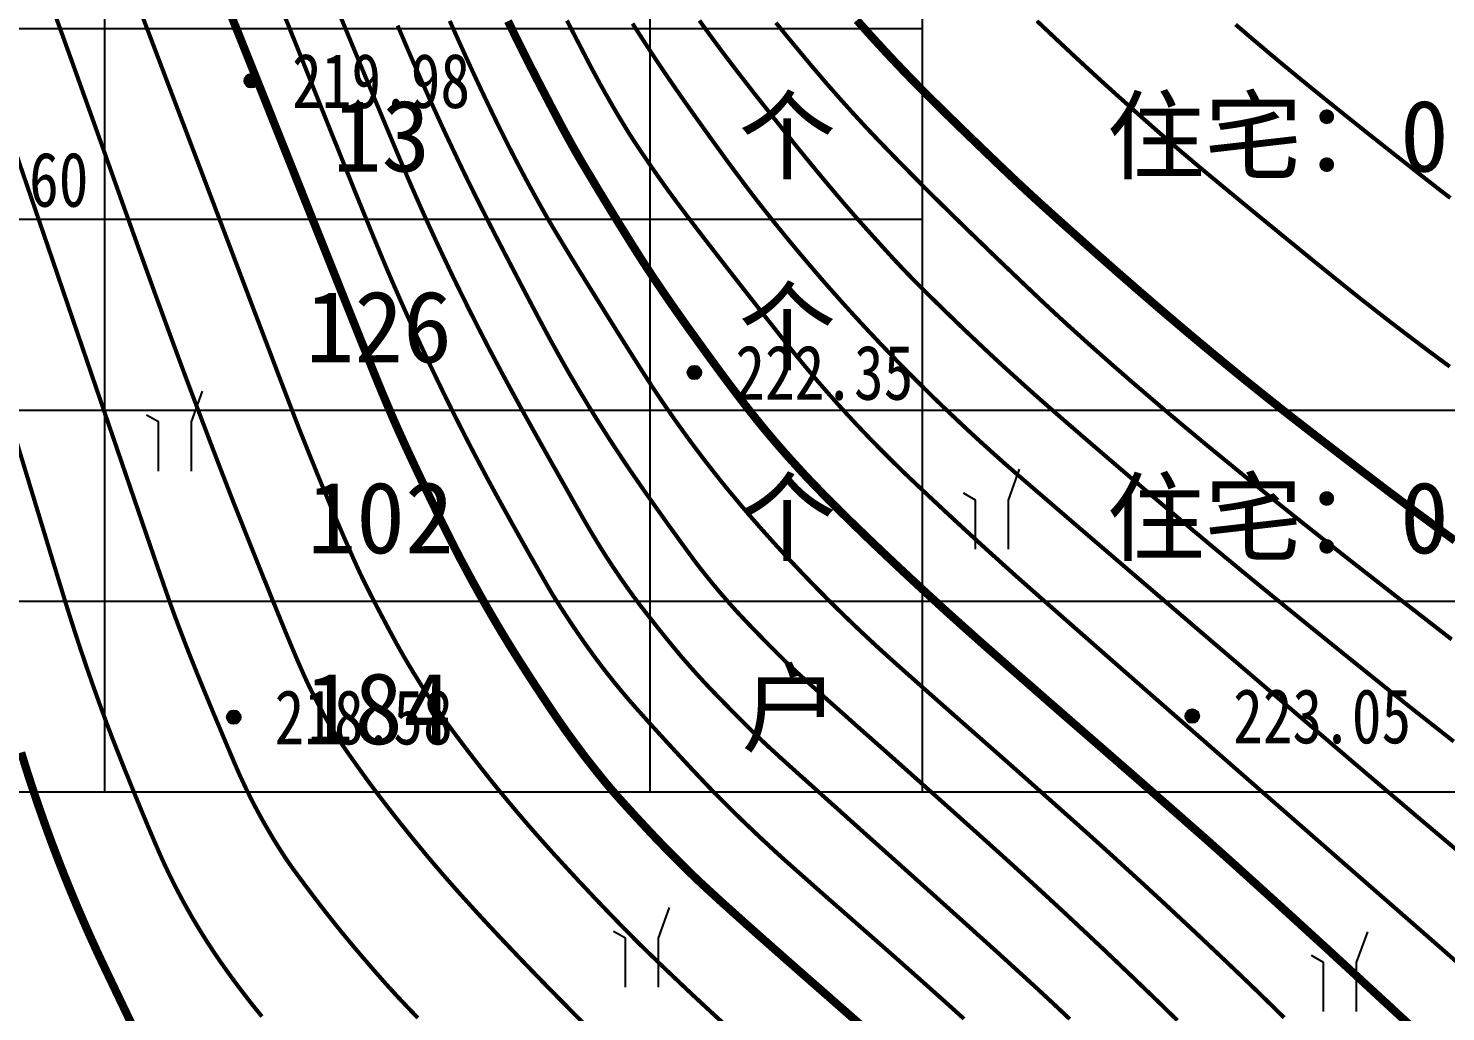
# Model space of a CAD drawing. Extents: x 36524600 to 36525730, y 2746759 to 2747713.
# Drawn here: x 36525092.61 to 36525118.61, y 2747260.2 to 2747278.23 of the extents above; entities that cross this region are included whole.
import ezdxf
from ezdxf.enums import TextEntityAlignment as Align

# ---------------------------------------------------------------- set-up
doc = ezdxf.new("R2010")
doc.units = 0
doc.header["$LTSCALE"] = 1000
doc.header["$MEASUREMENT"] = 0
for name, color, linetype in [('DGX', 251, 'Continuous'), ('GCD', 252, 'Continuous'), ('PP-DX-PT', 251, 'Continuous'), ('PUB_TAB', 7, 'Continuous'), ('ZBTZ', 3, 'Continuous')]:
    doc.layers.add(name, color=color, linetype=linetype)
doc.styles.add('正等线体', font='宋体.shx', dxfattribs={"bigfont": '@@gbcbig.shx'})
doc.styles.add('黑体', font='simhei.ttf')

# ---------------------------------------------------------------- blocks, each defined once
blk = doc.blocks.new('gc200')
h = blk.add_hatch(color=256)
edge = h.paths.add_edge_path()
edge.add_arc((0, 0), 0.25, 0, 360)
blk.add_circle((0, 0), 0.25)
blk = doc.blocks.new('gc246')
at = {"flags": 128}
for points in [[(1.217, 3.347), (0.807, 2.219), (0.807, 0.419)], [(-0.393, 0.419), (-0.393, 2.219), (-0.826, 2.469)]]:
    blk.add_lwpolyline(points, dxfattribs=at)
blk = doc.blocks.new('dxt')
at = {"layer": 'DGX', "color": 253, "linetype": 'Continuous', "flags": 128}
for points, const_width in [([(36525092.482, 2747264.952), (36525092.558, 2747264.702), (36525092.604, 2747264.559), (36525092.65, 2747264.417), (36525092.697, 2747264.274), (36525092.745, 2747264.132), (36525092.793, 2747263.99), (36525092.843, 2747263.848), (36525092.893, 2747263.706), (36525092.943, 2747263.565), (36525092.995, 2747263.424), (36525093.047, 2747263.283), (36525093.1, 2747263.143), (36525093.154, 2747263.003), (36525093.208, 2747262.863), (36525093.263, 2747262.723), (36525093.319, 2747262.584), (36525093.376, 2747262.445), (36525093.433, 2747262.306), (36525093.491, 2747262.168), (36525093.55, 2747262.03), (36525093.609, 2747261.892), (36525093.669, 2747261.754), (36525093.73, 2747261.617), (36525093.792, 2747261.48), (36525093.854, 2747261.344), (36525093.946, 2747261.146), (36525094.099, 2747260.826), (36525094.311, 2747260.383), (36525094.583, 2747259.817)], 0.15), ([(36525092.411, 2747270.609), (36525092.67, 2747269.756), (36525092.889, 2747269.035), (36525093.068, 2747268.445), (36525093.208, 2747267.988), (36525093.308, 2747267.662), (36525093.368, 2747267.469), (36525093.409, 2747267.342), (36525093.45, 2747267.214), (36525093.491, 2747267.087), (36525093.533, 2747266.96), (36525093.575, 2747266.833), (36525093.618, 2747266.706), (36525093.661, 2747266.58), (36525093.704, 2747266.453), (36525093.748, 2747266.327), (36525093.792, 2747266.201), (36525093.837, 2747266.075), (36525093.882, 2747265.949), (36525093.927, 2747265.823), (36525093.973, 2747265.698), (36525094.019, 2747265.572), (36525094.066, 2747265.447), (36525094.115, 2747265.317), (36525094.169, 2747265.177), (36525094.228, 2747265.027), (36525094.291, 2747264.867), (36525094.358, 2747264.697), (36525094.431, 2747264.517), (36525094.507, 2747264.328), (36525094.589, 2747264.128), (36525094.67, 2747263.931), (36525094.745, 2747263.75), (36525094.814, 2747263.584), (36525094.878, 2747263.433), (36525094.935, 2747263.298), (36525094.987, 2747263.178), (36525095.033, 2747263.073), (36525095.073, 2747262.983), (36525095.11, 2747262.902), (36525095.149, 2747262.821), (36525095.187, 2747262.74), (36525095.227, 2747262.659), (36525095.266, 2747262.579), (36525095.307, 2747262.499), (36525095.348, 2747262.419), (36525095.39, 2747262.339), (36525095.432, 2747262.26), (36525095.475, 2747262.181), (36525095.519, 2747262.103), (36525095.563, 2747262.025), (36525095.607, 2747261.947), (36525095.653, 2747261.869), (36525095.699, 2747261.792), (36525095.745, 2747261.715), (36525095.792, 2747261.639), (36525095.84, 2747261.563), (36525095.888, 2747261.487), (36525095.937, 2747261.412), (36525095.986, 2747261.337), (36525096.036, 2747261.262), (36525096.086, 2747261.188), (36525096.137, 2747261.114), (36525096.189, 2747261.04), (36525096.241, 2747260.967), (36525096.293, 2747260.894), (36525096.346, 2747260.821), (36525096.399, 2747260.749), (36525096.453, 2747260.677), (36525096.507, 2747260.605), (36525096.562, 2747260.534), (36525096.617, 2747260.462), (36525096.672, 2747260.391), (36525096.728, 2747260.32), (36525096.784, 2747260.25), (36525096.841, 2747260.18), (36525096.897, 2747260.11)], 0.075), ([(36525092.332, 2747276.1), (36525092.659, 2747275.146), (36525093.025, 2747274.077), (36525093.428, 2747272.895), (36525093.827, 2747271.727), (36525094.178, 2747270.702), (36525094.48, 2747269.819), (36525094.734, 2747269.078), (36525094.94, 2747268.479), (36525095.098, 2747268.022), (36525095.208, 2747267.708), (36525095.27, 2747267.535), (36525095.307, 2747267.434), (36525095.345, 2747267.333), (36525095.383, 2747267.232), (36525095.422, 2747267.131), (36525095.46, 2747267.031), (36525095.499, 2747266.93), (36525095.538, 2747266.829), (36525095.578, 2747266.729), (36525095.62, 2747266.622), (36525095.667, 2747266.504), (36525095.72, 2747266.374), (36525095.778, 2747266.232), (36525095.841, 2747266.078), (36525095.91, 2747265.912), (36525095.983, 2747265.734), (36525096.063, 2747265.544), (36525096.141, 2747265.358), (36525096.212, 2747265.189), (36525096.275, 2747265.039), (36525096.331, 2747264.907), (36525096.38, 2747264.792), (36525096.421, 2747264.696), (36525096.455, 2747264.618), (36525096.481, 2747264.558), (36525096.504, 2747264.508), (36525096.528, 2747264.457), (36525096.551, 2747264.406), (36525096.575, 2747264.356), (36525096.599, 2747264.306), (36525096.623, 2747264.256), (36525096.648, 2747264.205), (36525096.672, 2747264.156), (36525096.697, 2747264.106), (36525096.723, 2747264.056), (36525096.748, 2747264.007), (36525096.774, 2747263.957), (36525096.8, 2747263.908), (36525096.826, 2747263.859), (36525096.853, 2747263.81), (36525096.88, 2747263.761), (36525096.907, 2747263.712), (36525096.934, 2747263.664), (36525096.962, 2747263.615), (36525096.99, 2747263.567), (36525097.018, 2747263.519), (36525097.046, 2747263.471), (36525097.075, 2747263.423), (36525097.103, 2747263.375), (36525097.132, 2747263.328), (36525097.162, 2747263.28), (36525097.191, 2747263.233), (36525097.221, 2747263.186), (36525097.251, 2747263.139), (36525097.281, 2747263.092), (36525097.311, 2747263.045), (36525097.342, 2747262.999), (36525097.377, 2747262.947), (36525097.421, 2747262.884), (36525097.474, 2747262.81), (36525097.536, 2747262.726), (36525097.606, 2747262.631), (36525097.685, 2747262.525), (36525097.773, 2747262.408), (36525097.87, 2747262.28), (36525097.971, 2747262.148), (36525098.071, 2747262.019), (36525098.171, 2747261.893), (36525098.269, 2747261.769), (36525098.367, 2747261.648), (36525098.465, 2747261.53), (36525098.561, 2747261.414), (36525098.657, 2747261.301), (36525098.75, 2747261.192), (36525098.839, 2747261.09), (36525098.922, 2747260.993), (36525099.001, 2747260.903), (36525099.076, 2747260.818), (36525099.145, 2747260.739), (36525099.21, 2747260.667), (36525099.271, 2747260.6), (36525099.333, 2747260.532), (36525099.402, 2747260.457), (36525099.48, 2747260.375), (36525099.565, 2747260.285), (36525099.658, 2747260.188), (36525099.759, 2747260.084)], 0.075), ([(36525102.797, 2747259.989), (36525102.6, 2747260.185), (36525102.407, 2747260.38), (36525102.214, 2747260.575), (36525102.022, 2747260.772), (36525101.831, 2747260.969), (36525101.64, 2747261.167), (36525101.451, 2747261.366), (36525101.262, 2747261.565), (36525101.074, 2747261.766), (36525100.889, 2747261.965), (36525100.71, 2747262.161), (36525100.535, 2747262.354), (36525100.367, 2747262.544), (36525100.203, 2747262.731), (36525100.045, 2747262.915), (36525099.893, 2747263.096), (36525099.746, 2747263.274), (36525099.604, 2747263.448), (36525099.47, 2747263.615), (36525099.341, 2747263.776), (36525099.22, 2747263.932), (36525099.105, 2747264.081), (36525098.996, 2747264.224), (36525098.894, 2747264.36), (36525098.798, 2747264.491), (36525098.71, 2747264.613), (36525098.63, 2747264.725), (36525098.558, 2747264.827), (36525098.493, 2747264.918), (36525098.437, 2747264.999), (36525098.389, 2747265.069), (36525098.348, 2747265.129), (36525098.316, 2747265.178), (36525098.288, 2747265.223), (36525098.26, 2747265.267), (36525098.232, 2747265.312), (36525098.204, 2747265.356), (36525098.177, 2747265.401), (36525098.15, 2747265.446), (36525098.123, 2747265.491), (36525098.096, 2747265.536), (36525098.068, 2747265.584), (36525098.037, 2747265.638), (36525098.004, 2747265.698), (36525097.968, 2747265.765), (36525097.93, 2747265.837), (36525097.889, 2747265.916), (36525097.846, 2747266), (36525097.8, 2747266.091), (36525097.748, 2747266.197), (36525097.687, 2747266.329), (36525097.617, 2747266.486), (36525097.537, 2747266.669), (36525097.449, 2747266.878), (36525097.351, 2747267.112), (36525097.245, 2747267.372), (36525097.129, 2747267.657), (36525097.012, 2747267.948), (36525096.901, 2747268.222), (36525096.797, 2747268.482), (36525096.699, 2747268.726), (36525096.608, 2747268.954), (36525096.524, 2747269.167), (36525096.445, 2747269.364), (36525096.373, 2747269.546), (36525096.301, 2747269.731), (36525096.221, 2747269.938), (36525096.132, 2747270.167), (36525096.036, 2747270.418), (36525095.932, 2747270.691), (36525095.82, 2747270.986), (36525095.7, 2747271.304), (36525095.572, 2747271.643), (36525095.435, 2747272.009), (36525095.287, 2747272.408), (36525095.129, 2747272.839), (36525094.96, 2747273.302), (36525094.781, 2747273.798), (36525094.591, 2747274.325), (36525094.39, 2747274.886), (36525094.179, 2747275.478), (36525093.969, 2747276.07), (36525093.77, 2747276.627), (36525093.582, 2747277.151), (36525093.407, 2747277.64), (36525093.243, 2747278.094), (36525093.091, 2747278.515)], 0.075), ([(36525094.681, 2747278.515), (36525094.917, 2747277.894), (36525095.193, 2747277.167), (36525095.51, 2747276.334), (36525095.867, 2747275.394), (36525096.222, 2747274.459), (36525096.533, 2747273.638), (36525096.801, 2747272.932), (36525097.026, 2747272.341), (36525097.206, 2747271.865), (36525097.344, 2747271.504), (36525097.438, 2747271.258), (36525097.488, 2747271.127), (36525097.518, 2747271.049), (36525097.552, 2747270.961), (36525097.59, 2747270.865), (36525097.632, 2747270.759), (36525097.678, 2747270.645), (36525097.727, 2747270.521), (36525097.781, 2747270.388), (36525097.838, 2747270.246), (36525097.897, 2747270.099), (36525097.958, 2747269.952), (36525098.019, 2747269.804), (36525098.081, 2747269.655), (36525098.143, 2747269.506), (36525098.207, 2747269.356), (36525098.271, 2747269.205), (36525098.336, 2747269.054), (36525098.399, 2747268.908), (36525098.458, 2747268.773), (36525098.513, 2747268.649), (36525098.563, 2747268.535), (36525098.609, 2747268.432), (36525098.651, 2747268.34), (36525098.688, 2747268.259), (36525098.721, 2747268.189), (36525098.755, 2747268.12), (36525098.792, 2747268.044), (36525098.835, 2747267.959), (36525098.881, 2747267.867), (36525098.933, 2747267.767), (36525098.989, 2747267.66), (36525099.049, 2747267.544), (36525099.114, 2747267.421), (36525099.179, 2747267.298), (36525099.24, 2747267.183), (36525099.298, 2747267.076), (36525099.351, 2747266.978), (36525099.401, 2747266.887), (36525099.447, 2747266.805), (36525099.489, 2747266.731), (36525099.528, 2747266.665), (36525099.564, 2747266.603), (36525099.601, 2747266.541), (36525099.638, 2747266.48), (36525099.675, 2747266.418), (36525099.713, 2747266.357), (36525099.751, 2747266.296), (36525099.789, 2747266.235), (36525099.828, 2747266.174), (36525099.866, 2747266.114), (36525099.905, 2747266.054), (36525099.944, 2747265.993), (36525099.984, 2747265.934), (36525100.024, 2747265.874), (36525100.064, 2747265.814), (36525100.104, 2747265.755), (36525100.145, 2747265.695), (36525100.189, 2747265.632), (36525100.242, 2747265.558), (36525100.302, 2747265.475), (36525100.371, 2747265.383), (36525100.447, 2747265.281), (36525100.531, 2747265.17), (36525100.622, 2747265.049), (36525100.722, 2747264.919), (36525100.826, 2747264.785), (36525100.93, 2747264.652), (36525101.033, 2747264.521), (36525101.137, 2747264.391), (36525101.241, 2747264.263), (36525101.346, 2747264.136), (36525101.45, 2747264.011), (36525101.554, 2747263.887), (36525101.658, 2747263.765), (36525101.761, 2747263.645), (36525101.864, 2747263.527), (36525101.965, 2747263.411), (36525102.066, 2747263.298), (36525102.166, 2747263.186), (36525102.265, 2747263.076), (36525102.364, 2747262.969), (36525102.46, 2747262.864), (36525102.554, 2747262.762), (36525102.646, 2747262.663), (36525102.735, 2747262.567), (36525102.822, 2747262.475), (36525102.906, 2747262.385), (36525102.987, 2747262.299), (36525103.066, 2747262.216), (36525103.144, 2747262.134), (36525103.222, 2747262.053), (36525103.3, 2747261.972), (36525103.379, 2747261.891), (36525103.457, 2747261.81), (36525103.536, 2747261.729), (36525103.615, 2747261.649), (36525103.695, 2747261.569), (36525103.779, 2747261.484), (36525103.874, 2747261.39), (36525103.98, 2747261.287), (36525104.097, 2747261.174), (36525104.223, 2747261.052), (36525104.361, 2747260.92), (36525104.509, 2747260.78), (36525104.667, 2747260.629), (36525104.864, 2747260.445), (36525105.126, 2747260.202), (36525105.454, 2747259.901)], 0.075), ([(36525096.268, 2747278.627), (36525096.42, 2747278.249), (36525096.601, 2747277.799), (36525096.81, 2747277.275), (36525097.049, 2747276.677), (36525097.316, 2747276.007), (36525097.613, 2747275.264), (36525097.907, 2747274.527), (36525098.168, 2747273.874), (36525098.395, 2747273.306), (36525098.588, 2747272.823), (36525098.748, 2747272.424), (36525098.874, 2747272.111), (36525098.966, 2747271.882), (36525099.025, 2747271.737), (36525099.067, 2747271.636), (36525099.109, 2747271.534), (36525099.152, 2747271.432), (36525099.195, 2747271.331), (36525099.239, 2747271.229), (36525099.282, 2747271.128), (36525099.326, 2747271.027), (36525099.37, 2747270.926), (36525099.418, 2747270.819), (36525099.472, 2747270.7), (36525099.532, 2747270.568), (36525099.599, 2747270.424), (36525099.672, 2747270.268), (36525099.751, 2747270.1), (36525099.837, 2747269.92), (36525099.93, 2747269.727), (36525100.023, 2747269.535), (36525100.111, 2747269.354), (36525100.193, 2747269.185), (36525100.271, 2747269.027), (36525100.344, 2747268.882), (36525100.411, 2747268.749), (36525100.473, 2747268.627), (36525100.53, 2747268.517), (36525100.585, 2747268.414), (36525100.639, 2747268.313), (36525100.692, 2747268.214), (36525100.745, 2747268.116), (36525100.798, 2747268.02), (36525100.85, 2747267.926), (36525100.901, 2747267.834), (36525100.952, 2747267.743), (36525101.003, 2747267.654), (36525101.055, 2747267.564), (36525101.106, 2747267.475), (36525101.158, 2747267.386), (36525101.211, 2747267.297), (36525101.263, 2747267.209), (36525101.316, 2747267.12), (36525101.37, 2747267.032), (36525101.425, 2747266.942), (36525101.483, 2747266.848), (36525101.544, 2747266.751), (36525101.608, 2747266.649), (36525101.675, 2747266.544), (36525101.745, 2747266.435), (36525101.818, 2747266.322), (36525101.894, 2747266.205), (36525101.97, 2747266.09), (36525102.042, 2747265.981), (36525102.111, 2747265.878), (36525102.175, 2747265.781), (36525102.236, 2747265.691), (36525102.293, 2747265.606), (36525102.347, 2747265.528), (36525102.397, 2747265.457), (36525102.445, 2747265.388), (36525102.493, 2747265.32), (36525102.542, 2747265.252), (36525102.591, 2747265.185), (36525102.641, 2747265.117), (36525102.691, 2747265.05), (36525102.741, 2747264.983), (36525102.791, 2747264.916), (36525102.842, 2747264.85), (36525102.893, 2747264.784), (36525102.945, 2747264.718), (36525102.997, 2747264.652), (36525103.049, 2747264.587), (36525103.101, 2747264.522), (36525103.154, 2747264.457), (36525103.207, 2747264.392), (36525103.265, 2747264.324), (36525103.329, 2747264.249), (36525103.401, 2747264.166), (36525103.481, 2747264.076), (36525103.569, 2747263.979), (36525103.664, 2747263.875), (36525103.766, 2747263.763), (36525103.876, 2747263.644), (36525103.99, 2747263.522), (36525104.105, 2747263.4), (36525104.221, 2747263.279), (36525104.338, 2747263.159), (36525104.456, 2747263.04), (36525104.574, 2747262.922), (36525104.693, 2747262.804), (36525104.813, 2747262.687), (36525104.951, 2747262.556), (36525105.125, 2747262.396), (36525105.333, 2747262.205), (36525105.577, 2747261.986), (36525105.856, 2747261.736), (36525106.171, 2747261.458), (36525106.52, 2747261.149), (36525106.905, 2747260.811), (36525107.288, 2747260.476), (36525107.631, 2747260.175), (36525107.935, 2747259.909)], 0.15), ([(36525097.28, 2747278.541), (36525097.475, 2747278.054), (36525097.694, 2747277.508), (36525097.936, 2747276.902), (36525098.18, 2747276.294), (36525098.402, 2747275.742), (36525098.602, 2747275.245), (36525098.782, 2747274.803), (36525098.939, 2747274.418), (36525099.076, 2747274.087), (36525099.191, 2747273.813), (36525099.285, 2747273.594), (36525099.369, 2747273.402), (36525099.453, 2747273.211), (36525099.538, 2747273.021), (36525099.624, 2747272.831), (36525099.711, 2747272.641), (36525099.798, 2747272.451), (36525099.886, 2747272.262), (36525099.975, 2747272.073), (36525100.064, 2747271.885), (36525100.155, 2747271.697), (36525100.246, 2747271.509), (36525100.338, 2747271.322), (36525100.431, 2747271.135), (36525100.525, 2747270.949), (36525100.62, 2747270.763), (36525100.715, 2747270.578), (36525100.813, 2747270.39), (36525100.915, 2747270.197), (36525101.021, 2747269.998), (36525101.131, 2747269.795), (36525101.245, 2747269.586), (36525101.363, 2747269.372), (36525101.485, 2747269.152), (36525101.611, 2747268.928), (36525101.733, 2747268.712), (36525101.842, 2747268.519), (36525101.939, 2747268.349), (36525102.023, 2747268.202), (36525102.094, 2747268.078), (36525102.153, 2747267.976), (36525102.199, 2747267.897), (36525102.233, 2747267.841), (36525102.262, 2747267.794), (36525102.295, 2747267.742), (36525102.332, 2747267.684), (36525102.372, 2747267.621), (36525102.416, 2747267.553), (36525102.465, 2747267.479), (36525102.516, 2747267.4), (36525102.572, 2747267.316), (36525102.63, 2747267.229), (36525102.689, 2747267.143), (36525102.748, 2747267.057), (36525102.807, 2747266.972), (36525102.868, 2747266.887), (36525102.929, 2747266.802), (36525102.99, 2747266.718), (36525103.052, 2747266.634), (36525103.115, 2747266.551), (36525103.178, 2747266.468), (36525103.242, 2747266.386), (36525103.307, 2747266.305), (36525103.372, 2747266.223), (36525103.438, 2747266.143), (36525103.504, 2747266.063), (36525103.572, 2747265.983), (36525103.644, 2747265.899), (36525103.725, 2747265.806), (36525103.816, 2747265.704), (36525103.916, 2747265.592), (36525104.025, 2747265.471), (36525104.143, 2747265.341), (36525104.27, 2747265.202), (36525104.407, 2747265.053), (36525104.544, 2747264.905), (36525104.672, 2747264.767), (36525104.792, 2747264.638), (36525104.904, 2747264.52), (36525105.007, 2747264.411), (36525105.101, 2747264.312), (36525105.187, 2747264.224), (36525105.265, 2747264.145), (36525105.338, 2747264.071), (36525105.412, 2747263.997), (36525105.486, 2747263.924), (36525105.56, 2747263.851), (36525105.635, 2747263.778), (36525105.709, 2747263.705), (36525105.784, 2747263.633), (36525105.86, 2747263.561), (36525105.935, 2747263.489), (36525106.011, 2747263.418), (36525106.087, 2747263.346), (36525106.163, 2747263.276), (36525106.239, 2747263.205), (36525106.316, 2747263.134), (36525106.393, 2747263.064), (36525106.47, 2747262.994), (36525106.559, 2747262.915), (36525106.67, 2747262.816), (36525106.804, 2747262.698), (36525106.96, 2747262.56), (36525107.138, 2747262.402), (36525107.339, 2747262.225), (36525107.563, 2747262.029), (36525107.809, 2747261.813), (36525108.062, 2747261.591), (36525108.306, 2747261.377), (36525108.542, 2747261.169), (36525108.768, 2747260.968), (36525108.986, 2747260.775), (36525109.195, 2747260.588), (36525109.396, 2747260.409), (36525109.587, 2747260.237), (36525109.774, 2747260.068)], 0.075), ([(36525098.131, 2747278.946), (36525098.45, 2747278.177), (36525098.73, 2747277.501), (36525098.973, 2747276.918), (36525099.178, 2747276.427), (36525099.345, 2747276.028), (36525099.474, 2747275.722), (36525099.565, 2747275.509), (36525099.637, 2747275.342), (36525099.71, 2747275.175), (36525099.784, 2747275.008), (36525099.858, 2747274.842), (36525099.933, 2747274.676), (36525100.009, 2747274.511), (36525100.085, 2747274.345), (36525100.162, 2747274.18), (36525100.24, 2747274.015), (36525100.318, 2747273.851), (36525100.396, 2747273.687), (36525100.476, 2747273.523), (36525100.556, 2747273.36), (36525100.637, 2747273.196), (36525100.718, 2747273.033), (36525100.8, 2747272.871), (36525100.882, 2747272.709), (36525100.966, 2747272.547), (36525101.049, 2747272.385), (36525101.134, 2747272.224), (36525101.219, 2747272.063), (36525101.305, 2747271.902), (36525101.391, 2747271.742), (36525101.478, 2747271.582), (36525101.567, 2747271.419), (36525101.66, 2747271.249), (36525101.758, 2747271.073), (36525101.859, 2747270.891), (36525101.964, 2747270.702), (36525102.074, 2747270.507), (36525102.187, 2747270.305), (36525102.305, 2747270.097), (36525102.419, 2747269.896), (36525102.522, 2747269.715), (36525102.613, 2747269.553), (36525102.694, 2747269.411), (36525102.764, 2747269.289), (36525102.822, 2747269.187), (36525102.87, 2747269.105), (36525102.906, 2747269.042), (36525102.937, 2747268.99), (36525102.968, 2747268.938), (36525103, 2747268.886), (36525103.031, 2747268.834), (36525103.063, 2747268.782), (36525103.095, 2747268.73), (36525103.127, 2747268.678), (36525103.16, 2747268.627), (36525103.192, 2747268.575), (36525103.225, 2747268.524), (36525103.258, 2747268.473), (36525103.292, 2747268.422), (36525103.325, 2747268.371), (36525103.359, 2747268.321), (36525103.393, 2747268.27), (36525103.427, 2747268.22), (36525103.461, 2747268.17), (36525103.496, 2747268.119), (36525103.531, 2747268.069), (36525103.565, 2747268.02), (36525103.601, 2747267.97), (36525103.636, 2747267.92), (36525103.672, 2747267.871), (36525103.707, 2747267.822), (36525103.746, 2747267.77), (36525103.789, 2747267.712), (36525103.837, 2747267.648), (36525103.891, 2747267.579), (36525103.949, 2747267.504), (36525104.013, 2747267.423), (36525104.081, 2747267.337), (36525104.154, 2747267.244), (36525104.228, 2747267.152), (36525104.297, 2747267.066), (36525104.362, 2747266.986), (36525104.422, 2747266.913), (36525104.478, 2747266.845), (36525104.529, 2747266.784), (36525104.575, 2747266.728), (36525104.618, 2747266.679), (36525104.658, 2747266.633), (36525104.698, 2747266.587), (36525104.738, 2747266.542), (36525104.778, 2747266.496), (36525104.819, 2747266.451), (36525104.859, 2747266.405), (36525104.9, 2747266.36), (36525104.941, 2747266.315), (36525104.985, 2747266.267), (36525105.034, 2747266.215), (36525105.089, 2747266.156), (36525105.15, 2747266.093), (36525105.216, 2747266.024), (36525105.288, 2747265.95), (36525105.365, 2747265.871), (36525105.448, 2747265.786), (36525105.53, 2747265.701), (36525105.608, 2747265.623), (36525105.681, 2747265.549), (36525105.748, 2747265.482), (36525105.81, 2747265.42), (36525105.868, 2747265.364), (36525105.919, 2747265.313), (36525105.966, 2747265.268), (36525106.01, 2747265.226), (36525106.055, 2747265.184), (36525106.099, 2747265.142), (36525106.143, 2747265.1), (36525106.188, 2747265.059), (36525106.233, 2747265.017), (36525106.278, 2747264.976), (36525106.323, 2747264.935), (36525106.395, 2747264.869), (36525106.524, 2747264.753), (36525106.707, 2747264.588), (36525106.947, 2747264.373), (36525107.242, 2747264.109), (36525107.592, 2747263.795), (36525107.998, 2747263.431), (36525108.46, 2747263.018), (36525108.928, 2747262.599), (36525109.356, 2747262.215), (36525109.744, 2747261.867), (36525110.09, 2747261.555), (36525110.396, 2747261.279), (36525110.66, 2747261.039), (36525110.884, 2747260.835), (36525111.068, 2747260.667), (36525111.23, 2747260.517), (36525111.392, 2747260.366), (36525111.553, 2747260.215), (36525111.714, 2747260.063)], 0.075), ([(36525099.387, 2747278.281), (36525099.463, 2747278.102), (36525099.532, 2747277.94), (36525099.601, 2747277.778), (36525099.671, 2747277.617), (36525099.742, 2747277.456), (36525099.813, 2747277.295), (36525099.884, 2747277.134), (36525099.956, 2747276.973), (36525100.029, 2747276.813), (36525100.102, 2747276.653), (36525100.175, 2747276.493), (36525100.249, 2747276.333), (36525100.324, 2747276.174), (36525100.399, 2747276.015), (36525100.474, 2747275.856), (36525100.55, 2747275.697), (36525100.626, 2747275.539), (36525100.707, 2747275.374), (36525100.795, 2747275.196), (36525100.89, 2747275.006), (36525100.992, 2747274.803), (36525101.102, 2747274.588), (36525101.219, 2747274.36), (36525101.344, 2747274.119), (36525101.476, 2747273.865), (36525101.607, 2747273.615), (36525101.727, 2747273.384), (36525101.838, 2747273.173), (36525101.939, 2747272.982), (36525102.031, 2747272.81), (36525102.112, 2747272.658), (36525102.183, 2747272.526), (36525102.245, 2747272.414), (36525102.302, 2747272.311), (36525102.359, 2747272.209), (36525102.417, 2747272.107), (36525102.475, 2747272.005), (36525102.533, 2747271.904), (36525102.592, 2747271.802), (36525102.652, 2747271.701), (36525102.711, 2747271.601), (36525102.772, 2747271.5), (36525102.832, 2747271.4), (36525102.893, 2747271.299), (36525102.954, 2747271.2), (36525103.016, 2747271.1), (36525103.078, 2747271.001), (36525103.141, 2747270.902), (36525103.204, 2747270.803), (36525103.267, 2747270.704), (36525103.331, 2747270.606), (36525103.395, 2747270.508), (36525103.46, 2747270.41), (36525103.525, 2747270.312), (36525103.59, 2747270.215), (36525103.656, 2747270.118), (36525103.722, 2747270.021), (36525103.791, 2747269.922), (36525103.864, 2747269.816), (36525103.941, 2747269.705), (36525104.024, 2747269.589), (36525104.111, 2747269.466), (36525104.202, 2747269.338), (36525104.298, 2747269.203), (36525104.398, 2747269.063), (36525104.497, 2747268.927), (36525104.587, 2747268.802), (36525104.669, 2747268.689), (36525104.743, 2747268.589), (36525104.808, 2747268.5), (36525104.865, 2747268.424), (36525104.914, 2747268.36), (36525104.954, 2747268.308), (36525104.991, 2747268.262), (36525105.027, 2747268.216), (36525105.064, 2747268.17), (36525105.101, 2747268.125), (36525105.138, 2747268.079), (36525105.175, 2747268.034), (36525105.213, 2747267.989), (36525105.25, 2747267.944), (36525105.288, 2747267.899), (36525105.326, 2747267.855), (36525105.365, 2747267.81), (36525105.403, 2747267.766), (36525105.442, 2747267.722), (36525105.48, 2747267.678), (36525105.519, 2747267.634), (36525105.559, 2747267.59), (36525105.6, 2747267.544), (36525105.648, 2747267.493), (36525105.7, 2747267.437), (36525105.758, 2747267.376), (36525105.821, 2747267.309), (36525105.89, 2747267.238), (36525105.964, 2747267.162), (36525106.043, 2747267.08), (36525106.123, 2747266.999), (36525106.197, 2747266.923), (36525106.267, 2747266.853), (36525106.332, 2747266.788), (36525106.391, 2747266.728), (36525106.446, 2747266.674), (36525106.496, 2747266.626), (36525106.541, 2747266.582), (36525106.584, 2747266.542), (36525106.626, 2747266.502), (36525106.669, 2747266.461), (36525106.712, 2747266.421), (36525106.755, 2747266.382), (36525106.798, 2747266.342), (36525106.841, 2747266.302), (36525106.885, 2747266.263), (36525106.946, 2747266.208), (36525107.042, 2747266.122), (36525107.173, 2747266.004), (36525107.34, 2747265.856), (36525107.542, 2747265.677), (36525107.778, 2747265.466), (36525108.051, 2747265.225), (36525108.358, 2747264.953), (36525108.675, 2747264.671), (36525108.977, 2747264.402), (36525109.265, 2747264.146), (36525109.537, 2747263.903), (36525109.794, 2747263.673), (36525110.036, 2747263.456), (36525110.263, 2747263.252), (36525110.475, 2747263.061), (36525110.679, 2747262.876), (36525110.883, 2747262.69), (36525111.086, 2747262.504), (36525111.289, 2747262.317), (36525111.492, 2747262.13), (36525111.694, 2747261.942), (36525111.895, 2747261.754), (36525112.096, 2747261.566), (36525112.297, 2747261.377), (36525112.497, 2747261.187), (36525112.696, 2747260.997), (36525112.896, 2747260.806), (36525113.094, 2747260.615), (36525113.293, 2747260.424), (36525113.49, 2747260.232), (36525113.688, 2747260.039)], 0.075), ([(36525115.645, 2747260.091), (36525115.393, 2747260.338), (36525115.167, 2747260.559), (36525114.966, 2747260.752), (36525114.779, 2747260.931), (36525114.591, 2747261.11), (36525114.403, 2747261.289), (36525114.214, 2747261.467), (36525114.026, 2747261.645), (36525113.836, 2747261.822), (36525113.647, 2747261.999), (36525113.457, 2747262.176), (36525113.266, 2747262.352), (36525113.075, 2747262.528), (36525112.884, 2747262.703), (36525112.692, 2747262.878), (36525112.501, 2747263.053), (36525112.308, 2747263.227), (36525112.115, 2747263.401), (36525111.922, 2747263.574), (36525111.722, 2747263.753), (36525111.506, 2747263.945), (36525111.276, 2747264.15), (36525111.031, 2747264.367), (36525110.772, 2747264.597), (36525110.497, 2747264.84), (36525110.208, 2747265.095), (36525109.904, 2747265.362), (36525109.607, 2747265.624), (36525109.338, 2747265.861), (36525109.097, 2747266.074), (36525108.885, 2747266.262), (36525108.7, 2747266.426), (36525108.544, 2747266.565), (36525108.416, 2747266.68), (36525108.316, 2747266.77), (36525108.23, 2747266.848), (36525108.144, 2747266.927), (36525108.059, 2747267.006), (36525107.974, 2747267.085), (36525107.89, 2747267.164), (36525107.805, 2747267.244), (36525107.721, 2747267.325), (36525107.638, 2747267.405), (36525107.554, 2747267.486), (36525107.471, 2747267.567), (36525107.389, 2747267.648), (36525107.306, 2747267.73), (36525107.224, 2747267.812), (36525107.142, 2747267.895), (36525107.061, 2747267.977), (36525106.98, 2747268.061), (36525106.899, 2747268.144), (36525106.819, 2747268.228), (36525106.738, 2747268.312), (36525106.659, 2747268.396), (36525106.579, 2747268.48), (36525106.5, 2747268.565), (36525106.421, 2747268.651), (36525106.342, 2747268.736), (36525106.264, 2747268.822), (36525106.187, 2747268.908), (36525106.109, 2747268.995), (36525106.032, 2747269.081), (36525105.956, 2747269.169), (36525105.879, 2747269.256), (36525105.804, 2747269.344), (36525105.728, 2747269.432), (36525105.653, 2747269.521), (36525105.579, 2747269.61), (36525105.505, 2747269.699), (36525105.431, 2747269.788), (36525105.358, 2747269.878), (36525105.285, 2747269.969), (36525105.213, 2747270.06), (36525105.142, 2747270.151), (36525105.07, 2747270.242), (36525104.999, 2747270.334), (36525104.929, 2747270.426), (36525104.859, 2747270.519), (36525104.79, 2747270.612), (36525104.721, 2747270.705), (36525104.653, 2747270.799), (36525104.585, 2747270.893), (36525104.517, 2747270.987), (36525104.45, 2747271.082), (36525104.384, 2747271.177), (36525104.318, 2747271.272), (36525104.252, 2747271.368), (36525104.187, 2747271.464), (36525104.122, 2747271.56), (36525104.058, 2747271.657), (36525103.987, 2747271.766), (36525103.901, 2747271.9), (36525103.799, 2747272.059), (36525103.683, 2747272.242), (36525103.552, 2747272.45), (36525103.405, 2747272.683), (36525103.244, 2747272.941), (36525103.068, 2747273.224), (36525102.892, 2747273.506), (36525102.732, 2747273.764), (36525102.588, 2747273.998), (36525102.46, 2747274.207), (36525102.348, 2747274.392), (36525102.251, 2747274.552), (36525102.171, 2747274.688), (36525102.107, 2747274.799), (36525102.051, 2747274.898), (36525101.995, 2747274.997), (36525101.94, 2747275.096), (36525101.885, 2747275.196), (36525101.83, 2747275.296), (36525101.776, 2747275.396), (36525101.722, 2747275.496), (36525101.669, 2747275.596), (36525101.616, 2747275.697), (36525101.563, 2747275.798), (36525101.511, 2747275.899), (36525101.459, 2747276), (36525101.407, 2747276.101), (36525101.356, 2747276.203), (36525101.305, 2747276.305), (36525101.255, 2747276.407), (36525101.204, 2747276.509), (36525101.155, 2747276.611), (36525101.105, 2747276.714), (36525101.056, 2747276.816), (36525101.007, 2747276.919), (36525100.958, 2747277.022), (36525100.909, 2747277.125), (36525100.861, 2747277.228), (36525100.813, 2747277.331), (36525100.765, 2747277.435), (36525100.717, 2747277.538), (36525100.67, 2747277.642), (36525100.622, 2747277.745), (36525100.575, 2747277.849), (36525100.528, 2747277.952), (36525100.481, 2747278.056), (36525100.435, 2747278.16), (36525100.388, 2747278.264), (36525100.342, 2747278.368)], 0.075), ([(36525101.411, 2747278.363), (36525101.478, 2747278.225), (36525101.55, 2747278.078), (36525101.627, 2747277.922), (36525101.709, 2747277.757), (36525101.797, 2747277.584), (36525101.89, 2747277.402), (36525101.988, 2747277.212), (36525102.086, 2747277.023), (36525102.178, 2747276.847), (36525102.264, 2747276.683), (36525102.344, 2747276.532), (36525102.418, 2747276.393), (36525102.487, 2747276.266), (36525102.55, 2747276.152), (36525102.606, 2747276.05), (36525102.664, 2747275.949), (36525102.729, 2747275.836), (36525102.802, 2747275.712), (36525102.883, 2747275.577), (36525102.971, 2747275.43), (36525103.066, 2747275.271), (36525103.169, 2747275.101), (36525103.28, 2747274.92), (36525103.391, 2747274.739), (36525103.496, 2747274.57), (36525103.594, 2747274.413), (36525103.684, 2747274.267), (36525103.769, 2747274.134), (36525103.846, 2747274.013), (36525103.917, 2747273.903), (36525103.981, 2747273.806), (36525104.041, 2747273.715), (36525104.102, 2747273.623), (36525104.164, 2747273.532), (36525104.225, 2747273.442), (36525104.287, 2747273.351), (36525104.349, 2747273.26), (36525104.411, 2747273.17), (36525104.474, 2747273.08), (36525104.541, 2747272.985), (36525104.616, 2747272.878), (36525104.699, 2747272.761), (36525104.791, 2747272.633), (36525104.892, 2747272.494), (36525105, 2747272.344), (36525105.117, 2747272.183), (36525105.243, 2747272.011), (36525105.371, 2747271.837), (36525105.496, 2747271.67), (36525105.618, 2747271.509), (36525105.737, 2747271.354), (36525105.853, 2747271.205), (36525105.966, 2747271.063), (36525106.076, 2747270.927), (36525106.183, 2747270.798), (36525106.29, 2747270.672), (36525106.397, 2747270.548), (36525106.505, 2747270.424), (36525106.615, 2747270.301), (36525106.726, 2747270.18), (36525106.837, 2747270.059), (36525106.95, 2747269.939), (36525107.064, 2747269.821), (36525107.181, 2747269.7), (36525107.304, 2747269.576), (36525107.433, 2747269.447), (36525107.567, 2747269.315), (36525107.706, 2747269.178), (36525107.852, 2747269.037), (36525108.002, 2747268.892), (36525108.159, 2747268.742), (36525108.318, 2747268.591), (36525108.478, 2747268.44), (36525108.638, 2747268.29), (36525108.799, 2747268.14), (36525108.96, 2747267.991), (36525109.121, 2747267.842), (36525109.283, 2747267.694), (36525109.445, 2747267.545), (36525109.626, 2747267.383), (36525109.842, 2747267.189), (36525110.093, 2747266.966), (36525110.381, 2747266.713), (36525110.704, 2747266.429), (36525111.063, 2747266.115), (36525111.457, 2747265.77), (36525111.887, 2747265.396), (36525112.318, 2747265.021), (36525112.715, 2747264.675), (36525113.078, 2747264.359), (36525113.406, 2747264.071), (36525113.701, 2747263.813), (36525113.961, 2747263.584), (36525114.188, 2747263.385), (36525114.38, 2747263.214), (36525114.566, 2747263.048), (36525114.773, 2747262.862), (36525115.001, 2747262.656), (36525115.251, 2747262.43), (36525115.522, 2747262.184), (36525115.815, 2747261.917), (36525116.129, 2747261.63), (36525116.464, 2747261.324), (36525116.821, 2747260.996), (36525117.2, 2747260.647), (36525117.601, 2747260.277), (36525118.025, 2747259.885)], 0.15), ([(36525119.169, 2747260.799), (36525118.064, 2747261.765), (36525116.796, 2747262.872), (36525115.522, 2747263.986), (36525114.396, 2747264.971), (36525113.417, 2747265.827), (36525112.586, 2747266.555), (36525111.903, 2747267.154), (36525111.368, 2747267.624), (36525110.981, 2747267.965), (36525110.741, 2747268.177), (36525110.576, 2747268.325), (36525110.411, 2747268.474), (36525110.246, 2747268.623), (36525110.082, 2747268.772), (36525109.918, 2747268.922), (36525109.754, 2747269.072), (36525109.591, 2747269.223), (36525109.428, 2747269.374), (36525109.271, 2747269.521), (36525109.124, 2747269.658), (36525108.988, 2747269.787), (36525108.862, 2747269.906), (36525108.746, 2747270.016), (36525108.641, 2747270.117), (36525108.547, 2747270.208), (36525108.463, 2747270.291), (36525108.384, 2747270.369), (36525108.306, 2747270.447), (36525108.228, 2747270.526), (36525108.15, 2747270.605), (36525108.073, 2747270.684), (36525107.996, 2747270.764), (36525107.919, 2747270.844), (36525107.843, 2747270.925), (36525107.767, 2747271.005), (36525107.692, 2747271.087), (36525107.616, 2747271.168), (36525107.542, 2747271.25), (36525107.467, 2747271.332), (36525107.393, 2747271.415), (36525107.32, 2747271.498), (36525107.246, 2747271.581), (36525107.174, 2747271.664), (36525107.101, 2747271.748), (36525107.029, 2747271.832), (36525106.957, 2747271.917), (36525106.886, 2747272.002), (36525106.815, 2747272.087), (36525106.745, 2747272.172), (36525106.674, 2747272.258), (36525106.594, 2747272.358), (36525106.493, 2747272.484), (36525106.371, 2747272.638), (36525106.228, 2747272.819), (36525106.064, 2747273.027), (36525105.88, 2747273.262), (36525105.674, 2747273.524), (36525105.448, 2747273.813), (36525105.221, 2747274.105), (36525105.011, 2747274.377), (36525104.819, 2747274.628), (36525104.645, 2747274.857), (36525104.489, 2747275.066), (36525104.35, 2747275.254), (36525104.23, 2747275.421), (36525104.127, 2747275.568), (36525104.037, 2747275.698), (36525103.955, 2747275.817), (36525103.882, 2747275.925), (36525103.816, 2747276.022), (36525103.759, 2747276.108), (36525103.71, 2747276.183), (36525103.669, 2747276.246), (36525103.635, 2747276.298), (36525103.606, 2747276.345), (36525103.577, 2747276.392), (36525103.549, 2747276.439), (36525103.52, 2747276.486), (36525103.492, 2747276.533), (36525103.463, 2747276.58), (36525103.435, 2747276.627), (36525103.407, 2747276.675), (36525103.379, 2747276.722), (36525103.351, 2747276.77), (36525103.323, 2747276.817), (36525103.296, 2747276.865), (36525103.268, 2747276.913), (36525103.241, 2747276.96), (36525103.214, 2747277.008), (36525103.186, 2747277.056), (36525103.16, 2747277.104), (36525103.133, 2747277.152), (36525103.106, 2747277.2), (36525103.079, 2747277.249), (36525103.053, 2747277.297), (36525103.027, 2747277.345), (36525103.001, 2747277.394), (36525102.975, 2747277.442), (36525102.944, 2747277.499), (36525102.905, 2747277.573), (36525102.858, 2747277.664), (36525102.802, 2747277.772), (36525102.738, 2747277.897), (36525102.664, 2747278.038), (36525102.583, 2747278.197), (36525102.492, 2747278.373)], 0.075), ([(36525103.695, 2747278.319), (36525103.76, 2747278.216), (36525103.832, 2747278.104), (36525103.91, 2747277.983), (36525103.995, 2747277.853), (36525104.086, 2747277.715), (36525104.183, 2747277.569), (36525104.286, 2747277.416), (36525104.396, 2747277.255), (36525104.512, 2747277.087), (36525104.634, 2747276.912), (36525104.762, 2747276.73), (36525104.897, 2747276.54), (36525105.038, 2747276.343), (36525105.178, 2747276.148), (36525105.312, 2747275.964), (36525105.437, 2747275.791), (36525105.556, 2747275.63), (36525105.667, 2747275.481), (36525105.771, 2747275.342), (36525105.867, 2747275.216), (36525105.956, 2747275.1), (36525106.042, 2747274.99), (36525106.128, 2747274.881), (36525106.215, 2747274.772), (36525106.302, 2747274.663), (36525106.389, 2747274.555), (36525106.477, 2747274.447), (36525106.565, 2747274.339), (36525106.654, 2747274.232), (36525106.743, 2747274.125), (36525106.833, 2747274.019), (36525106.923, 2747273.913), (36525107.013, 2747273.807), (36525107.104, 2747273.701), (36525107.195, 2747273.596), (36525107.287, 2747273.491), (36525107.379, 2747273.387), (36525107.472, 2747273.283), (36525107.564, 2747273.179), (36525107.658, 2747273.076), (36525107.752, 2747272.973), (36525107.846, 2747272.87), (36525107.94, 2747272.768), (36525108.035, 2747272.666), (36525108.131, 2747272.565), (36525108.226, 2747272.463), (36525108.323, 2747272.363), (36525108.419, 2747272.262), (36525108.516, 2747272.162), (36525108.613, 2747272.062), (36525108.711, 2747271.963), (36525108.809, 2747271.864), (36525108.907, 2747271.766), (36525109.006, 2747271.668), (36525109.105, 2747271.57), (36525109.205, 2747271.472), (36525109.305, 2747271.375), (36525109.405, 2747271.279), (36525109.506, 2747271.182), (36525109.607, 2747271.087), (36525109.708, 2747270.991), (36525109.81, 2747270.896), (36525109.912, 2747270.801), (36525110.014, 2747270.707), (36525110.117, 2747270.613), (36525110.22, 2747270.52), (36525110.324, 2747270.426), (36525110.428, 2747270.334), (36525110.532, 2747270.241), (36525110.687, 2747270.106), (36525110.943, 2747269.885), (36525111.3, 2747269.578), (36525111.757, 2747269.184), (36525112.316, 2747268.705), (36525112.976, 2747268.14), (36525113.737, 2747267.488), (36525114.599, 2747266.751), (36525115.467, 2747266.008), (36525116.248, 2747265.341), (36525116.94, 2747264.75), (36525117.546, 2747264.235), (36525118.063, 2747263.795), (36525118.493, 2747263.432), (36525118.835, 2747263.144)], 0.075), ([(36525118.756, 2747265.154), (36525118.592, 2747265.283), (36525118.415, 2747265.422), (36525118.225, 2747265.572), (36525118.022, 2747265.732), (36525117.807, 2747265.904), (36525117.58, 2747266.085), (36525117.339, 2747266.278), (36525117.087, 2747266.481), (36525116.828, 2747266.689), (36525116.572, 2747266.896), (36525116.317, 2747267.102), (36525116.064, 2747267.307), (36525115.813, 2747267.511), (36525115.563, 2747267.714), (36525115.315, 2747267.916), (36525115.069, 2747268.117), (36525114.819, 2747268.323), (36525114.56, 2747268.537), (36525114.291, 2747268.761), (36525114.012, 2747268.994), (36525113.724, 2747269.236), (36525113.426, 2747269.487), (36525113.119, 2747269.748), (36525112.802, 2747270.018), (36525112.491, 2747270.284), (36525112.2, 2747270.533), (36525111.93, 2747270.766), (36525111.68, 2747270.982), (36525111.451, 2747271.181), (36525111.243, 2747271.363), (36525111.055, 2747271.529), (36525110.888, 2747271.678), (36525110.732, 2747271.819), (36525110.576, 2747271.961), (36525110.421, 2747272.103), (36525110.266, 2747272.246), (36525110.113, 2747272.39), (36525109.959, 2747272.535), (36525109.807, 2747272.68), (36525109.655, 2747272.826), (36525109.508, 2747272.968), (36525109.372, 2747273.101), (36525109.245, 2747273.225), (36525109.127, 2747273.341), (36525109.02, 2747273.447), (36525108.922, 2747273.545), (36525108.834, 2747273.634), (36525108.756, 2747273.714), (36525108.678, 2747273.794), (36525108.593, 2747273.885), (36525108.498, 2747273.986), (36525108.396, 2747274.097), (36525108.285, 2747274.219), (36525108.166, 2747274.35), (36525108.038, 2747274.492), (36525107.902, 2747274.644), (36525107.758, 2747274.807), (36525107.605, 2747274.983), (36525107.445, 2747275.171), (36525107.276, 2747275.371), (36525107.099, 2747275.583), (36525106.914, 2747275.808), (36525106.72, 2747276.046), (36525106.519, 2747276.295), (36525106.319, 2747276.545), (36525106.13, 2747276.782), (36525105.952, 2747277.007), (36525105.786, 2747277.22), (36525105.631, 2747277.42), (36525105.487, 2747277.608), (36525105.354, 2747277.783), (36525105.233, 2747277.946), (36525105.121, 2747278.098), (36525105.017, 2747278.241), (36525104.921, 2747278.375)], 0.075), ([(36525107.809, 2747278.38), (36525107.89, 2747278.289), (36525107.971, 2747278.199), (36525108.053, 2747278.108), (36525108.134, 2747278.018), (36525108.217, 2747277.929), (36525108.299, 2747277.839), (36525108.382, 2747277.75), (36525108.465, 2747277.661), (36525108.549, 2747277.573), (36525108.633, 2747277.485), (36525108.717, 2747277.397), (36525108.802, 2747277.309), (36525108.886, 2747277.222), (36525108.977, 2747277.13), (36525109.079, 2747277.027), (36525109.192, 2747276.915), (36525109.317, 2747276.792), (36525109.453, 2747276.658), (36525109.6, 2747276.515), (36525109.758, 2747276.361), (36525109.928, 2747276.197), (36525110.098, 2747276.033), (36525110.257, 2747275.88), (36525110.405, 2747275.738), (36525110.543, 2747275.607), (36525110.67, 2747275.486), (36525110.787, 2747275.377), (36525110.892, 2747275.278), (36525110.987, 2747275.19), (36525111.081, 2747275.104), (36525111.184, 2747275.01), (36525111.296, 2747274.909), (36525111.416, 2747274.801), (36525111.545, 2747274.685), (36525111.683, 2747274.562), (36525111.83, 2747274.431), (36525111.985, 2747274.293), (36525112.143, 2747274.153), (36525112.296, 2747274.018), (36525112.446, 2747273.886), (36525112.591, 2747273.758), (36525112.733, 2747273.634), (36525112.87, 2747273.515), (36525113.003, 2747273.399), (36525113.132, 2747273.288), (36525113.259, 2747273.178), (36525113.386, 2747273.069), (36525113.514, 2747272.96), (36525113.642, 2747272.852), (36525113.77, 2747272.743), (36525113.898, 2747272.635), (36525114.026, 2747272.527), (36525114.155, 2747272.42), (36525114.284, 2747272.313), (36525114.413, 2747272.206), (36525114.543, 2747272.099), (36525114.672, 2747271.993), (36525114.802, 2747271.887), (36525114.932, 2747271.781), (36525115.063, 2747271.676), (36525115.193, 2747271.571), (36525115.33, 2747271.461), (36525115.479, 2747271.344), (36525115.639, 2747271.217), (36525115.811, 2747271.082), (36525115.995, 2747270.939), (36525116.191, 2747270.787), (36525116.399, 2747270.627), (36525116.619, 2747270.458), (36525116.84, 2747270.288), (36525117.052, 2747270.125), (36525117.257, 2747269.97), (36525117.452, 2747269.821), (36525117.639, 2747269.68), (36525117.817, 2747269.546), (36525117.987, 2747269.419), (36525118.149, 2747269.299), (36525118.306, 2747269.183), (36525118.463, 2747269.067), (36525118.621, 2747268.952), (36525118.779, 2747268.837)], 0.15), ([(36525106.324, 2747278.334), (36525106.402, 2747278.239), (36525106.486, 2747278.136), (36525106.577, 2747278.025), (36525106.674, 2747277.908), (36525106.773, 2747277.789), (36525106.867, 2747277.675), (36525106.958, 2747277.567), (36525107.045, 2747277.464), (36525107.128, 2747277.367), (36525107.207, 2747277.274), (36525107.282, 2747277.187), (36525107.354, 2747277.106), (36525107.424, 2747277.026), (36525107.493, 2747276.948), (36525107.564, 2747276.869), (36525107.634, 2747276.791), (36525107.705, 2747276.713), (36525107.775, 2747276.635), (36525107.847, 2747276.557), (36525107.918, 2747276.48), (36525107.994, 2747276.398), (36525108.08, 2747276.307), (36525108.176, 2747276.206), (36525108.281, 2747276.097), (36525108.395, 2747275.979), (36525108.519, 2747275.851), (36525108.653, 2747275.715), (36525108.796, 2747275.569), (36525108.949, 2747275.415), (36525109.112, 2747275.251), (36525109.285, 2747275.079), (36525109.468, 2747274.899), (36525109.661, 2747274.71), (36525109.864, 2747274.512), (36525110.077, 2747274.306), (36525110.3, 2747274.09), (36525110.521, 2747273.878), (36525110.728, 2747273.68), (36525110.921, 2747273.496), (36525111.101, 2747273.326), (36525111.266, 2747273.17), (36525111.418, 2747273.029), (36525111.556, 2747272.901), (36525111.68, 2747272.788), (36525111.797, 2747272.682), (36525111.915, 2747272.576), (36525112.032, 2747272.47), (36525112.15, 2747272.365), (36525112.269, 2747272.26), (36525112.388, 2747272.155), (36525112.506, 2747272.05), (36525112.626, 2747271.946), (36525112.745, 2747271.842), (36525112.865, 2747271.738), (36525112.985, 2747271.635), (36525113.105, 2747271.532), (36525113.225, 2747271.429), (36525113.346, 2747271.326), (36525113.466, 2747271.223), (36525113.587, 2747271.121), (36525113.716, 2747271.013), (36525113.86, 2747270.892), (36525114.02, 2747270.759), (36525114.195, 2747270.614), (36525114.386, 2747270.457), (36525114.593, 2747270.288), (36525114.815, 2747270.106), (36525115.053, 2747269.912), (36525115.308, 2747269.705), (36525115.584, 2747269.483), (36525115.88, 2747269.246), (36525116.197, 2747268.995), (36525116.533, 2747268.729), (36525116.89, 2747268.448), (36525117.268, 2747268.153), (36525117.665, 2747267.843), (36525118.054, 2747267.541), (36525118.405, 2747267.268), (36525118.718, 2747267.025)], 0.075), ([(36525111.112, 2747278.366), (36525111.261, 2747278.226), (36525111.402, 2747278.093), (36525111.536, 2747277.966), (36525111.663, 2747277.848), (36525111.782, 2747277.736), (36525111.898, 2747277.629), (36525112.014, 2747277.521), (36525112.131, 2747277.414), (36525112.247, 2747277.307), (36525112.364, 2747277.201), (36525112.482, 2747277.094), (36525112.599, 2747276.988), (36525112.717, 2747276.883), (36525112.835, 2747276.777), (36525112.953, 2747276.672), (36525113.072, 2747276.567), (36525113.19, 2747276.463), (36525113.309, 2747276.358), (36525113.429, 2747276.254), (36525113.548, 2747276.151), (36525113.668, 2747276.047), (36525113.799, 2747275.935), (36525113.951, 2747275.807), (36525114.124, 2747275.661), (36525114.319, 2747275.499), (36525114.536, 2747275.319), (36525114.774, 2747275.123), (36525115.033, 2747274.909), (36525115.314, 2747274.679), (36525115.595, 2747274.449), (36525115.855, 2747274.237), (36525116.093, 2747274.042), (36525116.31, 2747273.866), (36525116.505, 2747273.708), (36525116.68, 2747273.567), (36525116.833, 2747273.444), (36525116.964, 2747273.339), (36525117.085, 2747273.243), (36525117.207, 2747273.148), (36525117.328, 2747273.053), (36525117.45, 2747272.958), (36525117.572, 2747272.863), (36525117.695, 2747272.769), (36525117.818, 2747272.675), (36525117.941, 2747272.582), (36525118.064, 2747272.489), (36525118.187, 2747272.396), (36525118.311, 2747272.303), (36525118.435, 2747272.211), (36525118.559, 2747272.119), (36525118.684, 2747272.028)], 0.075), ([(36525114.755, 2747278.301), (36525114.906, 2747278.172), (36525115.056, 2747278.043), (36525115.208, 2747277.915), (36525115.359, 2747277.787), (36525115.511, 2747277.66), (36525115.663, 2747277.533), (36525115.816, 2747277.407), (36525115.969, 2747277.281), (36525116.123, 2747277.156), (36525116.276, 2747277.031), (36525116.431, 2747276.906), (36525116.585, 2747276.782), (36525116.74, 2747276.658), (36525116.895, 2747276.534), (36525117.05, 2747276.41), (36525117.205, 2747276.286), (36525117.361, 2747276.163), (36525117.516, 2747276.04), (36525117.672, 2747275.917), (36525117.824, 2747275.798), (36525117.965, 2747275.687), (36525118.097, 2747275.583), (36525118.219, 2747275.488), (36525118.332, 2747275.4), (36525118.434, 2747275.32), (36525118.527, 2747275.248), (36525118.611, 2747275.184), (36525118.694, 2747275.12)], 0.075)]:
    blk.add_lwpolyline(points, dxfattribs=dict(at, const_width=const_width))
at = {"layer": 'PP-DX-PT', "color": 253, "linetype": 'Continuous'}
for p in [(36525096.7, 2747277.27, 219.98), (36525104.83, 2747271.92, 222.35), (36525096.38, 2747265.6, 218.58), (36525113.96, 2747265.62, 223.05)]:
    blk.add_point(p, dxfattribs=at)
at = {"layer": 'PP-DX-PT', "color": 253}
for p in [(36525096.7, 2747277.27, 219.977), (36525104.83, 2747271.92, 222.351), (36525096.38, 2747265.6, 218.581), (36525113.96, 2747265.62, 223.048)]:
    blk.add_point(p, dxfattribs=at)
at = {"layer": 'GCD', "color": 253, "linetype": 'Continuous'}
ref = blk.add_blockref('gc200', (36525096.7, 2747277.27, 219.977), dxfattribs=dict(at, xscale=0.5, yscale=0.5, zscale=0.5))
ref.add_attrib('height', '219.98', dxfattribs={"linetype": 'Continuous', "height": 1, "style": '正等线体', "width": 0.8}).set_placement((36525097.45, 2747277.27, 219.977), align=Align.MIDDLE_LEFT)
ref = blk.add_blockref('gc200', (36525089.7, 2747275.46, 217.598), dxfattribs=dict(at, xscale=0.5, yscale=0.5, zscale=0.5))
ref.add_attrib('height', '217.60', dxfattribs={"linetype": 'Continuous', "height": 1, "style": '正等线体', "width": 0.8}).set_placement((36525090.45, 2747275.46, 217.598), align=Align.MIDDLE_LEFT)
ref = blk.add_blockref('gc200', (36525104.83, 2747271.92, 222.351), dxfattribs=dict(at, xscale=0.5, yscale=0.5, zscale=0.5))
ref.add_attrib('height', '222.35', dxfattribs={"linetype": 'Continuous', "height": 1, "style": '正等线体', "width": 0.8}).set_placement((36525105.58, 2747271.92, 222.351), align=Align.MIDDLE_LEFT)
ref = blk.add_blockref('gc200', (36525096.38, 2747265.6, 218.581), dxfattribs=dict(at, xscale=0.5, yscale=0.5, zscale=0.5))
ref.add_attrib('height', '218.58', dxfattribs={"linetype": 'Continuous', "height": 1, "style": '正等线体', "width": 0.8}).set_placement((36525097.13, 2747265.6, 218.581), align=Align.MIDDLE_LEFT)
ref = blk.add_blockref('gc200', (36525113.96, 2747265.62, 223.048), dxfattribs=dict(at, xscale=0.5, yscale=0.5, zscale=0.5))
ref.add_attrib('height', '223.05', dxfattribs={"linetype": 'Continuous', "height": 1, "style": '正等线体', "width": 0.8}).set_placement((36525114.71, 2747265.62, 223.048), align=Align.MIDDLE_LEFT)
at = {"layer": 'ZBTZ', "color": 253, "linetype": 'Continuous', "xscale": 0.5, "yscale": 0.5}
for p in [(36525095.195, 2747269.903), (36525110.18, 2747268.471), (36525103.76, 2747260.437), (36525116.563, 2747259.993)]:
    blk.add_blockref('gc246', p, dxfattribs=at)

msp = doc.modelspace()

# ---------------------------------------------------------------- linework, layer by layer
at = {"layer": 'PUB_TAB'}
msp.add_lwpolyline([(36525069.009, 2747264.229), (36525146.767, 2747264.229), (36525146.767, 2747351.729), (36525069.009, 2747351.729)], close=True, dxfattribs=at)
for points in [[(36525094.009, 2747348.229), (36525094.009, 2747264.229)], [(36525104.009, 2747348.229), (36525104.009, 2747264.229)], [(36525109.009, 2747348.229), (36525109.009, 2747264.229)], [(36525069.009, 2747278.229), (36525109.009, 2747278.229)], [(36525074.009, 2747274.729), (36525109.009, 2747274.729)], [(36525069.009, 2747271.229), (36525146.767, 2747271.229)], [(36525069.009, 2747267.729), (36525146.767, 2747267.729)]]:
    msp.add_lwpolyline(points, dxfattribs=at)

# ---------------------------------------------------------------- block references
msp.add_blockref('dxt', (0, 0))

# ---------------------------------------------------------------- texts
at = {"layer": 'PUB_TAB', "style": '黑体'}
for s, height, p in [('个', 1.314, (36525105.638, 2747275.604)), ('住宅：0.7个/户，商业：1.0个/150㎡', 1.31435, (36525112.393, 2747275.604)), ('13 ', 1.3143, (36525098.197, 2747275.604)), ('个', 1.314, (36525105.638, 2747272.104)), ('126 ', 1.3143, (36525097.699, 2747272.104)), ('住宅：0.5个/户，商业：1.0个/150㎡', 1.31435, (36525112.393, 2747268.604)), ('个', 1.314, (36525105.638, 2747268.604)), ('102 ', 1.3143, (36525097.732, 2747268.604)), ('户', 1.314, (36525105.693, 2747265.104)), ('184 ', 1.3143, (36525097.695, 2747265.104))]:
    msp.add_text(s, height=height, dxfattribs=at).set_placement(p)

doc.saveas('drawing.dxf')
